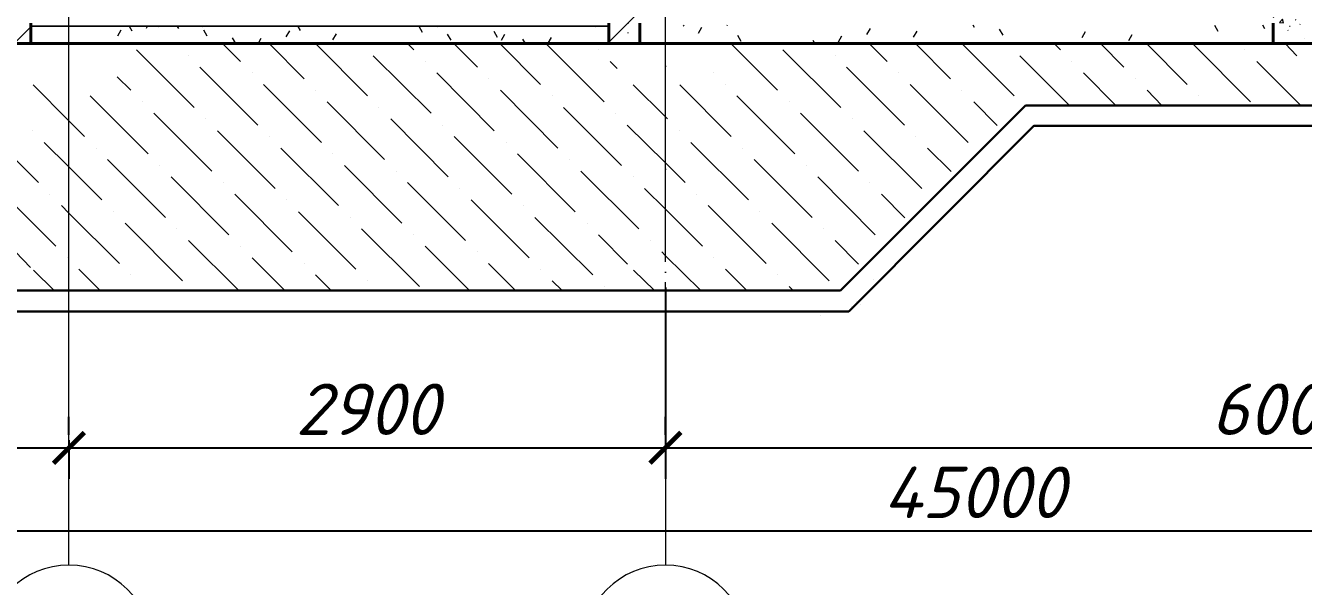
# Model space of a CAD drawing. Header units: millimetres. Extents: x -2951072 to 8268522, y -652067 to -630209.
# Drawn here: x 2653415 to 2659627, y -646858 to -644133 of the extents above; entities that cross this region are included whole.
import ezdxf

# ---------------------------------------------------------------- set-up
doc = ezdxf.new("R2010")
doc.units = ezdxf.units.MM
doc.header["$LTSCALE"] = 20
doc.linetypes.add('_ШПТ__20_т__2_5__Линия сетки', pattern=[25, 20, -2.5, 0, -2.5])
doc.linetypes.add('CENTER', pattern=[50.8, 31.75, -6.35, 6.35, -6.35])
doc.layers.get('0').update_dxf_attribs({"lineweight": 0})
doc.layers.get('Defpoints').update_dxf_attribs({"color": 4})
for name, color, linetype in [('PDF _0', 7, 'Continuous'), ('PDF __PP__F_Plate', 7, 'Continuous'), ('PDF __PP_Axis', 7, 'Continuous')]:
    doc.layers.add(name, color=color, linetype=linetype)
for name, color, linetype, lineweight in [('Общие ребра', 7, 'Continuous', 18), ('ОСИ', 251, 'CENTER', 18), ('Перекрытия', 7, 'Continuous', 18), ('Стены штриховка', 7, 'Continuous', 30)]:
    doc.layers.add(name, color=color, linetype=linetype, lineweight=lineweight)
doc.layers.add('Фундамент несущей конструкции', color=7, linetype='Continuous', lineweight=18, true_color=0x400080)
doc.styles.add('SPDS', font='isocpeui.ttf')
doc.dimstyles.new('м 100', dxfattribs={"dimscale": 100, "dimtxt": 2, "dimasz": 1.5, "dimexe": 1.5, "dimexo": 0.625, "dimtad": 1, "dimdec": 0, "dimrnd": 5, "dimtxsty": 'SPDS', "dimblk": 'ARCHTICK', "dimcen": 2.5, "dimdle": 1.5, "dimclrd": 256, "dimclre": 256, "dimclrt": 256, "dimadec": 0, "dimazin": 0, "dimtfac": 1, "dimtdec": 0, "dimtmove": 1, "dimatfit": 3, "dimldrblk": 'OPEN30', "dimfxl": 1, "dimarcsym": 0})
pattern_1 = [(50, (2661175.67, -643812.97), (218.621, -19.127), [22.86, -251.46]), (355, (2661175.67, -643812.97), (-42.292, 229.268), [18.288, -201.168]), (100.451, (2661193.9, -643814.56), (176.331, 210.14), [19.428, -213.708]), (46.184, (2661175.67, -643752), (325.295, -50.452), [34.29, -377.19]), (96.636, (2661202.78, -643756.2), (284.883, 296.913), [29.142, -320.562]), (351.184, (2661175.67, -643752), (284.886, 296.91), [27.432, -301.752]), (21, (2661206.15, -643767.25), (181.9375, -122.7183), [22.86, -251.46]), (326, (2661206.15, -643767.25), (74.162, 221.026), [18.288, -201.168]), (71.451, (2661221.31, -643777.48), (256.1, 98.305), [19.428, -213.708]), (37.5, (2661175.67, -643812.97), (3.7064, 101.4659), [3.353, -195.377, 3.353, -200.863, -201.93]), (37.5, (2661175.67, -643812.97), (3.7064, 101.4659), [-402.946, 3.353, -198.577]), (7.5, (2661175.67, -643812.97), (80.1836, 120.2165), [3.353, -113.081, 3.353, -190.805, -76.962]), (7.5, (2661175.67, -643812.97), (80.1836, 120.2165), [-310.591, 3.353, -73.609]), (327.5, (2661107.7, -643812.97), (162.7086, -6.875), [3.353, -72.847, 3.353, -234.391, -315.468]), (327.5, (2661107.7, -643812.97), (162.7086, -6.875), [-313.944, 3.353, -312.115]), (317.5, (2661077.22, -643812.97), (177.7547, 30.512), [3.353, -95.707, 3.353, -154.534, -224.028]), (317.5, (2661077.22, -643812.97), (177.7547, 30.512), [-256.946, 3.353, -220.675])]
pattern_2 = [(45, (2661175.67, -643812.97), (-141.4214, 141.4214), [])]
pattern_3 = [(0, (2661175.67, -643812.97), (406.4, 101.6), [33.528, -271.272, 33.528, -271.272, -1625.6]), (0, (2661175.67, -643812.97), (406.4, 101.6), [-609.6, 33.528, -576.072, 33.528, -271.272, -711.2]), (0, (2661175.67, -643812.97), (406.4, 101.6), [-1524, 33.528, -169.672, 33.528, -474.472]), (120, (2661328.07, -643762.17), (-291.1882, 301.1527), [33.528, -271.272, 33.528, -271.272, -1625.6]), (120, (2661328.07, -643762.17), (-291.1882, 301.1527), [-609.6, 33.528, -576.072, 33.528, -271.272, -711.2]), (120, (2661328.07, -643762.17), (-291.1882, 301.1527), [-1524, 33.528, -169.672, 33.528, -474.472]), (240, (2661378.87, -643558.97), (-115.2118, -402.7527), [33.528, -271.272, 33.528, -271.272, -1625.6]), (240, (2661378.87, -643558.97), (-115.2118, -402.7527), [-609.6, 33.528, -576.072, 33.528, -271.272, -711.2]), (240, (2661378.87, -643558.97), (-115.2118, -402.7527), [-1524, 33.528, -169.672, 33.528, -474.472])]

# ---------------------------------------------------------------- blocks, each defined once
blk = doc.blocks.new('Ось сетки - Круг_Ø8 мм-6577-_О__Р__1-1_')
at = {"layer": 'ОСИ', "linetype": 'Continuous', "lineweight": 20}
for start, end in [(360, 180), (180, 360)]:
    blk.add_arc((0, -2560.2), 400, start, end, dxfattribs=at)
blk = doc.blocks.new('_ARCHTICK')
at = {"color": 0, "linetype": 'ByBlock', "const_width": 0.15}
blk.add_lwpolyline([(-0.5, -0.5), (0.5, 0.5)], dxfattribs=at)
blk = doc.blocks.new('*D228')
at = {"lineweight": -2, "transparency": 16777216}
for p, q in [((2653625.5, -646122.2), (2653625.5, -646034.7)), ((2650525.5, -646147.2), (2650525.5, -646334.7)), ((2650375.5, -646184.7), (2653775.5, -646184.7))]:
    blk.add_line(p, q, dxfattribs=at)
at = {"layer": 'Defpoints', "color": 0, "transparency": 16777216}
for p in [(2650525.5, -646084.7), (2653625.5, -646184.7), (2653625.5, -646184.7)]:
    blk.add_point(p, dxfattribs=at)
at = {"lineweight": -2, "transparency": 16777216, "xscale": 150, "yscale": 150, "zscale": 150, "rotation": 180}
blk.add_blockref('_ARCHTICK', (2650525.5, -646184.7), dxfattribs=at)
at = {"lineweight": -2, "transparency": 16777216, "xscale": 150, "yscale": 150, "zscale": 150}
blk.add_blockref('_ARCHTICK', (2653625.5, -646184.7), dxfattribs=at)
at = {"transparency": 16777216, "insert": (2652075.5, -645997.2), "char_height": 250, "width": 756.843, "attachment_point": 5, "style": 'SPDS'}
blk.add_mtext('3100', dxfattribs=at)
blk = doc.blocks.new('_OPEN30')
at = {"color": 0, "linetype": 'ByBlock'}
for p, q in [((-1, 0.268), (0, 0)), ((0, 0), (-1, -0.268)), ((0, 0), (-1, 0))]:
    blk.add_line(p, q, dxfattribs=at)
blk = doc.blocks.new('*D229')
at = {"lineweight": -2, "transparency": 16777216}
for p, q in [((2656525.5, -645405.7), (2656525.5, -646334.7)), ((2662525.5, -645405.7), (2662525.5, -646334.7)), ((2656375.5, -646184.7), (2662675.5, -646184.7))]:
    blk.add_line(p, q, dxfattribs=at)
at = {"layer": 'Defpoints', "color": 0, "transparency": 16777216}
for p in [(2656525.5, -645343.2), (2662525.5, -645343.2), (2662525.5, -646184.7)]:
    blk.add_point(p, dxfattribs=at)
at = {"lineweight": -2, "transparency": 16777216, "xscale": 150, "yscale": 150, "zscale": 150, "rotation": 180}
blk.add_blockref('_ARCHTICK', (2656525.5, -646184.7), dxfattribs=at)
at = {"lineweight": -2, "transparency": 16777216, "xscale": 150, "yscale": 150, "zscale": 150}
blk.add_blockref('_ARCHTICK', (2662525.5, -646184.7), dxfattribs=at)
at = {"transparency": 16777216, "insert": (2659525.5, -645997.2), "char_height": 250, "width": 756.843, "attachment_point": 5, "style": 'SPDS'}
blk.add_mtext('6000', dxfattribs=at)
blk = doc.blocks.new('*D233')
at = {"lineweight": -2, "transparency": 16777216}
for p, q in [((2635525.5, -646551), (2635525.5, -646738.5)), ((2680525.5, -646551), (2680525.5, -646738.5)), ((2635375.5, -646588.5), (2680675.5, -646588.5))]:
    blk.add_line(p, q, dxfattribs=at)
at = {"layer": 'Defpoints', "color": 0, "transparency": 16777216}
for p in [(2635525.5, -646488.5), (2680525.5, -646488.5), (2680525.5, -646588.5)]:
    blk.add_point(p, dxfattribs=at)
at = {"lineweight": -2, "transparency": 16777216, "xscale": 150, "yscale": 150, "zscale": 150, "rotation": 180}
blk.add_blockref('_ARCHTICK', (2635525.5, -646588.5), dxfattribs=at)
at = {"lineweight": -2, "transparency": 16777216, "xscale": 150, "yscale": 150, "zscale": 150}
blk.add_blockref('_ARCHTICK', (2680525.5, -646588.5), dxfattribs=at)
at = {"transparency": 16777216, "insert": (2658025.5, -646401), "char_height": 250, "width": 971.623, "attachment_point": 5, "style": 'SPDS'}
blk.add_mtext('45000', dxfattribs=at)
blk = doc.blocks.new('*D240')
at = {"lineweight": -2, "transparency": 16777216}
for p, q in [((2656525.5, -646122.2), (2656525.5, -646034.7)), ((2653625.5, -646147.2), (2653625.5, -646334.7)), ((2653475.5, -646184.7), (2656675.5, -646184.7))]:
    blk.add_line(p, q, dxfattribs=at)
at = {"layer": 'Defpoints', "color": 0, "transparency": 16777216}
for p in [(2653625.5, -646084.7), (2656525.5, -646184.7), (2656525.5, -646184.7)]:
    blk.add_point(p, dxfattribs=at)
at = {"lineweight": -2, "transparency": 16777216, "xscale": 150, "yscale": 150, "zscale": 150, "rotation": 180}
blk.add_blockref('_ARCHTICK', (2653625.5, -646184.7), dxfattribs=at)
at = {"lineweight": -2, "transparency": 16777216, "xscale": 150, "yscale": 150, "zscale": 150}
blk.add_blockref('_ARCHTICK', (2656525.5, -646184.7), dxfattribs=at)
at = {"transparency": 16777216, "insert": (2655075.5, -645997.2), "char_height": 250, "width": 756.843, "attachment_point": 5, "style": 'SPDS'}
blk.add_mtext('2900', dxfattribs=at)
blk = doc.blocks.new('фундам')
at = {"layer": 'PDF _0', "lineweight": 30}
for p, q in [((155114.1, 58250), (154214.4, 57350.3)), ((157614.2, 58250), (155114.1, 58250)), ((154214.4, 57350.3), (147086.7, 57350.3))]:
    blk.add_line(p, q, dxfattribs=at)
blk.add_lwpolyline([(166507.4, 57500.6), (166257.6, 57248.7), (164473, 57248.7), (163573.3, 58150.5), (161155.8, 58150.5), (160256.1, 57248.7), (158473.6, 57248.7), (157571.8, 58150.5), (155154.3, 58150.5), (154254.6, 57248.7), (147086.7, 57248.7)], dxfattribs=at)
at = {"layer": 'PDF __PP__F_Plate', "lineweight": 40}
blk.add_line((131980.3, 58550.6), (168255.9, 58550.6), dxfattribs=at)
at = {"layer": 'PDF __PP__F_Plate', "lineweight": 15}
for points in [[(150988.2, 58548.5), (150986.1, 58550.6)], [(151297.2, 58463.8), (151210.5, 58550.6)], [(151606.3, 58379.1), (151437, 58550.6)], [(151915.4, 58296.6), (151661.4, 58550.6)], [(151885.8, 58548.5), (151885.8, 58548.5)], [(152139.8, 58521), (152110.1, 58550.6)], [(152448.9, 58436.3), (152334.5, 58550.6)], [(152755.8, 58351.6), (152558.9, 58550.6)], [(153064.9, 58266.9), (152785.4, 58548.5)], [(153907.4, 58324.1), (153680.9, 58550.6)], [(154131.8, 58548.5), (154129.7, 58550.6)], [(154440.9, 58463.8), (154354.1, 58550.6)], [(154750, 58379.1), (154578.5, 58550.6)], [(155059, 58296.6), (154805, 58550.6)], [(155029.4, 58548.5), (155029.4, 58548.5)], [(155283.4, 58521), (155253.8, 58550.6)], [(155592.5, 58436.3), (155478.2, 58550.6)], [(155899.4, 58351.6), (155702.6, 58550.6)], [(156208.5, 58266.9), (155929.1, 58548.5)], [(156432.9, 58491.3), (156375.8, 58550.6)], [(151072.9, 58239.4), (150791.3, 58521)], [(151045.3, 58491.3), (151045.3, 58491.3)], [(152224.5, 58211.9), (151942.9, 58491.3)], [(152194.8, 58463.8), (152194.8, 58463.8)], [(153037.4, 58521), (153037.4, 58521)], [(153128.4, 58429.9), (153094.5, 58463.8)], [(154216.5, 58239.4), (153934.9, 58521)], [(154189, 58491.3), (154189, 58491.3)], [(155327.9, 58250), (155086.5, 58491.3)], [(155338.5, 58463.8), (155338.5, 58463.8)], [(156181, 58521), (156181, 58521)], [(156452, 58250), (156238.2, 58463.8)], [(151381.9, 58154.7), (151100.4, 58436.3)], [(151354.4, 58408.8), (151354.4, 58408.8)], [(152531.4, 58127.2), (152252, 58408.8)], [(153598.3, 58408.8), (153598.3, 58408.8)], [(154525.6, 58154.7), (154244, 58436.3)], [(154495.9, 58408.8), (154495.9, 58408.8)], [(155552.3, 58250), (155395.6, 58408.8)], [(150539.4, 58099.7), (150463.2, 58175.9), (150289.6, 58349.5)], [(150763.8, 58324.1), (150698.2, 58389.7)], [(151691, 58070), (151409.4, 58351.6)], [(152503.9, 58379.1), (152503.9, 58379.1)], [(153374, 58184.4), (153363.4, 58194.9), (153206.7, 58349.5)], [(153683, 58099.7), (153433.2, 58349.5)], [(153655.5, 58351.6), (153655.5, 58351.6)], [(154834.6, 58070), (154553.1, 58351.6)], [(155647.5, 58379.1), (155647.5, 58379.1)], [(150848.5, 58015), (150566.9, 58296.6)], [(151661.4, 58324.1), (151661.4, 58324.1)], [(152840.5, 58042.5), (152561.1, 58324.1)], [(152813, 58296.6), (152813, 58296.6)], [(153992.1, 58015), (153710.5, 58296.6)], [(154805, 58324.1), (154805, 58324.1)], [(155776.7, 58250), (155704.7, 58324.1)], [(155956.6, 58296.6), (155956.6, 58296.6)], [(150820.9, 58266.9), (150820.9, 58266.9)], [(151997.9, 57987.5), (151718.5, 58266.9)], [(151970.4, 58239.4), (151970.4, 58239.4)], [(153149.6, 57957.9), (152868, 58239.4)], [(153964.6, 58266.9), (153964.6, 58266.9)], [(154976.5, 58152.6), (154862.2, 58266.9)], [(150315, 57875.3), (150033.4, 58154.7)], [(151157.5, 57930.3), (150876, 58211.9)], [(151127.9, 58184.4), (151127.9, 58184.4)], [(152307, 57902.8), (152027.6, 58184.4)], [(152279.5, 58154.7), (152279.5, 58154.7)], [(153122, 58211.9), (153122, 58211.9)], [(153458.6, 57875.3), (153363.4, 57970.6), (153177.1, 58154.7)], [(154301.2, 57930.3), (154019.6, 58211.9)], [(154271.5, 58184.4), (154271.5, 58184.4)], [(150287.5, 58127.2), (150287.5, 58127.2)], [(151466.6, 57845.7), (151185.1, 58127.2)], [(151437, 58099.7), (151437, 58099.7)], [(152616.1, 57818.1), (152336.7, 58099.7)], [(153431.1, 58127.2), (153431.1, 58127.2)], [(154610.2, 57845.7), (154328.7, 58127.2)], [(154580.6, 58099.7), (154580.6, 58099.7)], [(150624.1, 57790.6), (150463.2, 57951.5), (150342.5, 58070)], [(150596.5, 58042.5), (150596.5, 58042.5)], [(151773.6, 57763.1), (151494.1, 58042.5)], [(152588.6, 58070), (152588.6, 58070)], [(153767.7, 57790.6), (153486.1, 58070)], [(153738.1, 58042.5), (153738.1, 58042.5)], [(154752.1, 57928.2), (154637.8, 58042.5)], [(150933.1, 57705.9), (150651.6, 57987.5)], [(151746, 58015), (151746, 58015)], [(152925.2, 57733.5), (152643.6, 58015)], [(152897.6, 57987.5), (152897.6, 57987.5)], [(154076.8, 57705.9), (153795.2, 57987.5)], [(150903.5, 57957.9), (150903.5, 57957.9)], [(151240.1, 57621.3), (150960.7, 57902.8)], [(152082.6, 57678.4), (151803.2, 57957.9)], [(152055.1, 57930.3), (152055.1, 57930.3)], [(153234.2, 57650.9), (152952.7, 57930.3)], [(153206.7, 57902.8), (153206.7, 57902.8)], [(154047.1, 57957.9), (154047.1, 57957.9)], [(154383.7, 57621.3), (154104.3, 57902.8)], [(150399.7, 57566.2), (150118.1, 57845.7)], [(151212.6, 57875.3), (151212.6, 57875.3)], [(152391.7, 57593.7), (152110.1, 57875.3)], [(152364.2, 57845.7), (152364.2, 57845.7)], [(153543.3, 57566.2), (153363.4, 57746.2), (153261.8, 57845.7)], [(154356.2, 57875.3), (154356.2, 57875.3)], [(150370, 57818.1), (150370, 57818.1)], [(151549.2, 57538.7), (151269.7, 57818.1)], [(151521.6, 57790.6), (151521.6, 57790.6)], [(152700.8, 57509.1), (152419.2, 57790.6)], [(153513.7, 57818.1), (153513.7, 57818.1)], [(154527.7, 57703.8), (154413.4, 57818.1)], [(150708.7, 57481.5), (150463.2, 57727.1), (150427.2, 57763.1)], [(150679.1, 57733.5), (150679.1, 57733.5)], [(151858.2, 57454), (151578.8, 57733.5)], [(152673.2, 57763.1), (152673.2, 57763.1)], [(153852.4, 57481.5), (153570.8, 57763.1)], [(153822.7, 57733.5), (153822.7, 57733.5)], [(151015.7, 57396.9), (150736.3, 57678.4)], [(151830.7, 57705.9), (151830.7, 57705.9)], [(153009.8, 57426.5), (152728.3, 57705.9)], [(152982.3, 57678.4), (152982.3, 57678.4)], [(154159.3, 57396.9), (153879.9, 57678.4)], [(150988.2, 57650.9), (150988.2, 57650.9)], [(151288.8, 57350.3), (151045.3, 57593.7)], [(152167.3, 57369.3), (151885.8, 57650.9)], [(152139.8, 57621.3), (152139.8, 57621.3)], [(153179.2, 57479.4), (153037.4, 57621.3)], [(153289.3, 57593.7), (153289.3, 57593.7)], [(154131.8, 57650.9), (154131.8, 57650.9)], [(154301.2, 57479.4), (154189, 57593.7)], [(150276.9, 57462.5), (150202.8, 57538.7)], [(151297.2, 57566.2), (151297.2, 57566.2)], [(152410.8, 57350.3), (152194.8, 57566.2)], [(152448.9, 57538.7), (152448.9, 57538.7)], [(153534.8, 57350.3), (153363.4, 57519.6), (153346.4, 57538.7)], [(150454.7, 57509.1), (150454.7, 57509.1)], [(151513.2, 57350.3), (151354.4, 57509.1)], [(151606.3, 57481.5), (151606.3, 57481.5)], [(152635.1, 57350.3), (152503.9, 57481.5)], [(153598.3, 57509.1), (153598.3, 57509.1)], [(150391.2, 57350.3), (150291.7, 57449.8)], [(150615.6, 57350.3), (150511.9, 57454)], [(150763.8, 57426.5), (150763.8, 57426.5)], [(151737.6, 57350.3), (151661.4, 57426.5)], [(152755.8, 57454), (152755.8, 57454)], [(153310.4, 57350.3), (153208.8, 57449.8)], [(153759.2, 57350.3), (153655.5, 57454)], [(153907.4, 57426.5), (153907.4, 57426.5)], [(151915.4, 57396.9), (151915.4, 57396.9)], [(152861.7, 57350.3), (152813, 57396.9)], [(153064.9, 57369.3), (153064.9, 57369.3)], [(153983.6, 57350.3), (153964.6, 57369.3)], [(154373.1, 57403.2), (154373.1, 57403.2)], [(154290.6, 57295.3), (154290.6, 57295.3)], [(154114.9, 57229.6), (154114.9, 57229.6)], [(154267.3, 57274.1), (154267.3, 57274.1)], [(154311.8, 57280.4), (154311.8, 57280.4)]]:
    blk.add_lwpolyline(points, dxfattribs=at)
at = {"layer": 'PDF __PP_Axis', "lineweight": 9}
for points in [[(150463.2, 57767.3), (150463.2, 59058.7)], [(153363.4, 57767.3), (153363.4, 59058.7)], [(150463.2, 57517.5), (150463.2, 57617)], [(153363.4, 57517.5), (153363.4, 57617)]]:
    blk.add_lwpolyline(points, dxfattribs=at)

msp = doc.modelspace()

# ---------------------------------------------------------------- hatches: boundary and pattern name
at = {"layer": 'Перекрытия', "lineweight": 9}
h = msp.add_hatch(dxfattribs=at)
h.set_pattern_fill('FP_7', color=256, style=0, pattern_type=2)
h.set_pattern_definition([(45, (2661175.67, -643812.97), (-106.066, 106.066), [])])
h.paths.add_polyline_path([(2653440.5, -644137.2), (2656250.5, -644137.2), (2656250.5, -644135.2), (2653440.5, -644135.2)], flags=0)
h = msp.add_hatch(dxfattribs=at)
h.set_pattern_fill('FP_5', color=256, style=0, pattern_type=2)
h.set_pattern_definition(pattern_3)
h.paths.add_polyline_path([(2653440.5, -644220.2), (2656250.5, -644220.2), (2656250.5, -644137.2), (2653440.5, -644137.2)], flags=0)
h = msp.add_hatch(dxfattribs=at)
h.set_pattern_fill('FP_5', color=256, style=0, pattern_type=2)
h.set_pattern_definition(pattern_3)
h.paths.add_polyline_path([(2656400.5, -644220.2), (2659480.5, -644220.2), (2659480.5, -644130.2), (2656400.5, -644130.2)], flags=0)
at = {"layer": 'Стены штриховка', "lineweight": 9}
h = msp.add_hatch(dxfattribs=at)
h.set_pattern_fill('FP_1', color=256, style=0, pattern_type=2)
h.set_pattern_definition([(45, (2661175.67, -643812.97), (-224.506, 224.506), []), (45, (2661400.18, -643812.97), (-224.506, 224.506), [396.875, -79.375, 3.353, -76.022])])
h.paths.add_polyline_path([(2653407.3, -644220.2), (2653440.5, -644220.2), (2653440.5, -635802.2), (2653240.5, -635802.2), (2653240.5, -644220.2)])
h = msp.add_hatch(dxfattribs=at)
h.set_pattern_fill('FP_2', color=256, style=0, pattern_type=2)
h.set_pattern_definition(pattern_1)
h.paths.add_polyline_path([(2656250.5, -644220.2), (2656400.5, -644220.2), (2656400.5, -640430.2), (2656250.5, -640430.2), (2656250.5, -643929.7)], flags=0)
h = msp.add_hatch(dxfattribs=at)
h.set_pattern_fill('FP_3', color=256, style=0, pattern_type=2)
h.set_pattern_definition(pattern_2)
h.paths.add_polyline_path([(2656250.5, -644220.2), (2656400.5, -644220.2), (2656400.5, -640430.2), (2656250.5, -640430.2), (2656250.5, -643929.7)], flags=0)
h = msp.add_hatch(dxfattribs=at)
h.set_pattern_fill('FP_2', color=256, style=0, pattern_type=2)
h.set_pattern_definition(pattern_1)
h.paths.add_polyline_path([(2659630.5, -644220.2), (2659630.5, -640430.2), (2659480.5, -640430.2), (2659480.5, -644220.2)], flags=0)
h = msp.add_hatch(dxfattribs=at)
h.set_pattern_fill('FP_3', color=256, style=0, pattern_type=2)
h.set_pattern_definition(pattern_2)
h.paths.add_polyline_path([(2659630.5, -644220.2), (2659630.5, -640430.2), (2659480.5, -640430.2), (2659480.5, -644220.2)], flags=0)

# ---------------------------------------------------------------- linework, layer by layer
for p, q in [((2653625.5, -646754.2), (2653625.5, -634034)), ((2656525.5, -646184.7), (2656525.5, -646751.2))]:
    msp.add_line(p, q)
at = {"layer": 'Общие ребра'}
for p, q in [((2656250.5, -644135.2), (2653440.5, -644135.2)), ((2656250.5, -644137.2), (2653440.5, -644137.2))]:
    msp.add_line(p, q, dxfattribs=at)
at = {"layer": 'ОСИ', "linetype": '_ШПТ__20_т__2_5__Линия сетки'}
msp.add_line((2656525.5, -646280.4), (2656525.5, -634693), dxfattribs=at)
at = {"layer": 'Перекрытия', "lineweight": 40}
for p, q in [((2653440.5, -644120.2), (2653440.5, -644220.2)), ((2656250.5, -644220.2), (2656250.5, -644120.2)), ((2656400.5, -644120.2), (2656400.5, -644220.2)), ((2659480.5, -644220.2), (2659480.5, -644120.2)), ((2653440.5, -644220.2), (2656250.5, -644220.2)), ((2656400.5, -644220.2), (2659480.5, -644220.2))]:
    msp.add_line(p, q, dxfattribs=at)
at = {"layer": 'Фундамент несущей конструкции', "color": 7, "lineweight": 30}
msp.add_line((2677810.5, -644220.2), (2634945.5, -644220.2), dxfattribs=at)

# ---------------------------------------------------------------- block references
msp.add_blockref('фундам', (2503162.1, -702770.8))
at = {"layer": 'ОСИ', "lineweight": 20}
for p in [(2653625.5, -644594.2), (2656525.5, -644594.2)]:
    msp.add_blockref('Ось сетки - Круг_Ø8 мм-6577-_О__Р__1-1_', p, dxfattribs=at)

# ---------------------------------------------------------------- dimensions: what is measured, and where the dimension line sits
for base, p1, p2, picture, middle in [((2662525.5, -646184.7), (2656525.5, -645343.2), (2662525.5, -645343.2), '*D229', (2659525.5, -645997.2)), ((2653625.5, -646184.7), (2650525.5, -646084.7), (2653625.5, -646184.7), '*D228', (2652075.5, -645997.2)), ((2656525.5, -646184.7), (2653625.5, -646084.7), (2656525.5, -646184.7), '*D240', (2655075.5, -645997.2)), ((2680525.5, -646588.5), (2635525.5, -646488.5), (2680525.5, -646488.5), '*D233', (2658025.5, -646401))]:
    dim = msp.add_linear_dim(base=base, p1=p1, p2=p2, dimstyle='м 100', override={"dimtxt": 2.5})
    dim.commit()
    dim.dimension.update_dxf_attribs({"geometry": picture, "text_midpoint": middle})

doc.saveas('drawing.dxf')
